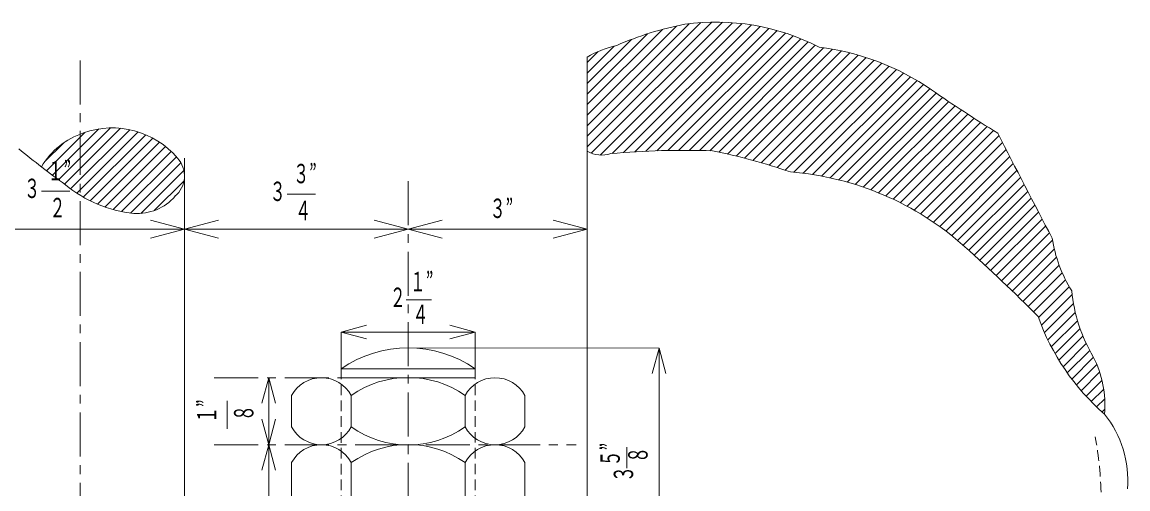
# Model space of a CAD drawing. Units: millimetres, scale not verified. Extents: x -6153 to 6153, y -4352 to 4352.
# Drawn here: x 2140 to 4023, y -1518 to -722 of the extents above; entities that cross this region are included whole.
import ezdxf
from ezdxf.enums import TextEntityAlignment as Align

# ---------------------------------------------------------------- set-up
doc = ezdxf.new("R2010")
doc.units = ezdxf.units.MM
doc.header["$LTSCALE"] = 15
doc.linetypes.add('CHAIN1', pattern=[8, 5, -1, 1, -1])
doc.linetypes.add('DASHED1', pattern=[1.8, 1.2, -0.6])
for name, color, linetype, lineweight in [('0-0_0', 3, 'Continuous', 18), ('0-1_芯', 4, 'CHAIN1', 18), ('0-2_寸法', 2, 'Continuous', 18)]:
    doc.layers.add(name, color=color, linetype=linetype, lineweight=lineweight)
doc.styles.add('ＭＳ ゴシック', font='')
doc.styles.get('ＭＳ ゴシック').set_extended_font_data('MS Gothic')

msp = doc.modelspace()

# ---------------------------------------------------------------- linework, layer by layer
at = {"layer": '0-0_0'}
for p, q in [((3102.49, -934.91), (3315.02, -722.38)), ((3102.49, -916.95), (3296.23, -723.21)), ((3102.49, -898.99), (3276.37, -725.11)), ((3102.49, -881.03), (3254.52, -729)), ((3109.52, -945.84), (3332.91, -722.45)), ((3124.37, -948.95), (3350.01, -723.31)), ((3144.86, -946.42), (3366.42, -724.87)), ((3164.43, -944.81), (3382.2, -727.05)), ((3183.7, -943.5), (3397.41, -729.79)), ((3202.69, -942.48), (3412.1, -733.06)), ((3102.49, -863.07), (3230.85, -734.71)), ((3102.49, -845.11), (3205.45, -742.15)), ((3102.49, -827.15), (3177.75, -751.89)), ((3221.4, -941.72), (3426.31, -736.81)), ((3239.86, -941.23), (3440.07, -741.01)), ((3258.06, -940.98), (3453.41, -745.64)), ((3276.03, -940.98), (3466.34, -750.67)), ((3102.49, -809.18), (3148.46, -763.21)), ((3293.77, -941.2), (3478.89, -756.08)), ((3311.28, -941.64), (3491.07, -761.86)), ((3326.82, -944.07), (3504.85, -766.04)), ((3341.55, -947.29), (3520.37, -768.48)), ((3356.1, -950.71), (3535.4, -771.41)), ((3102.49, -791.22), (3121.15, -772.57)), ((3102.49, -781.89), (3102.49, -2103.29)), ((3370.47, -954.3), (3549.98, -774.79)), ((3384.67, -958.06), (3564.14, -778.59)), ((3398.69, -962), (3577.89, -782.8)), ((3412.55, -966.1), (3591.26, -787.39)), ((3426.24, -970.37), (3604.28, -792.33)), ((3439.78, -974.79), (3616.94, -797.63)), ((3454.2, -978.34), (3629.28, -803.25)), ((3470.43, -980.06), (3641.29, -809.2)), ((3486.21, -982.24), (3653, -815.46)), ((3501.55, -984.86), (3664.4, -822.02)), ((3516.49, -987.88), (3675.5, -828.87)), ((3531.05, -991.28), (3686.32, -836.01)), ((3545.25, -995.05), (3696.95, -843.34)), ((3559.1, -999.15), (3707.62, -850.64)), ((3572.63, -1003.59), (3718.33, -857.88)), ((3585.85, -1008.33), (3729.09, -865.08)), ((3598.76, -1013.38), (3739.9, -872.23)), ((3611.39, -1018.71), (3750.76, -879.34)), ((2202.15, -991.11), (2290.52, -902.74)), ((2212.5, -998.72), (2307.84, -903.38)), ((3623.73, -1024.33), (3761.66, -886.39)), ((3635.8, -1030.22), (3772.62, -893.4)), ((3647.61, -1036.37), (3783.62, -900.36)), ((2181.66, -975.68), (2246.86, -910.47)), ((2191.87, -983.43), (2270.76, -904.54)), ((2222.63, -1006.55), (2323.43, -905.75)), ((2233.22, -1013.92), (2337.68, -909.46)), ((2244.36, -1020.74), (2350.79, -914.31)), ((2256.09, -1026.97), (2362.92, -920.14)), ((3659.16, -1042.78), (3794.66, -907.28)), ((3670.45, -1049.45), (3804, -915.9)), ((2178.56, -960.82), (2211.32, -928.06)), ((2268.42, -1032.6), (2374.16, -926.86)), ((2281.42, -1037.56), (2384.57, -934.41)), ((3681.5, -1056.36), (3810.05, -927.81)), ((3692.31, -1063.51), (3816.12, -939.7)), ((2295.13, -1041.81), (2394.17, -942.77)), ((2309.64, -1045.26), (2402.99, -951.91)), ((2416.69, -954.49), (2416.69, -1595.29)), ((3702.88, -1070.91), (3822.19, -951.59)), ((2325.05, -1047.82), (2410.73, -962.13)), ((2342.37, -1048.45), (2415.7, -975.12)), ((3713.21, -1078.54), (3828.28, -963.46)), ((3723.3, -1086.4), (3834.37, -975.33)), ((2365.14, -1043.64), (2415.95, -992.83)), ((3733.17, -1094.49), (3840.48, -987.18)), ((3742.81, -1102.82), (3846.59, -999.03)), ((3752.26, -1111.32), (3852.72, -1010.86)), ((3761.67, -1119.87), (3858.85, -1022.69)), ((3771.05, -1128.46), (3865, -1034.51)), ((3780.38, -1137.09), (3871.15, -1046.31)), ((3789.68, -1145.75), (3877.32, -1058.11)), ((3798.93, -1154.45), (3883.49, -1069.89)), ((3808.15, -1163.2), (3889.68, -1081.67)), ((3817.33, -1171.98), (3894.99, -1094.32)), ((3826.47, -1180.8), (3898.05, -1109.22)), ((3835.58, -1189.65), (3901.88, -1123.35)), ((3844.64, -1198.55), (3906.4, -1136.79)), ((3853.67, -1207.48), (3911.55, -1149.6)), ((3862.65, -1216.46), (3917.28, -1161.83)), ((3871.13, -1225.94), (3923.57, -1173.5)), ((3876.05, -1238.99), (3928.46, -1186.58)), ((3881.33, -1251.66), (3930.71, -1202.28)), ((3886.98, -1263.97), (3933.75, -1217.2)), ((3892.98, -1275.93), (3937.5, -1231.41)), ((3899.31, -1287.56), (3941.89, -1244.99)), ((3905.96, -1298.87), (3946.86, -1257.97)), ((3912.94, -1309.86), (3952.39, -1270.41)), ((3920.22, -1320.54), (3958.43, -1282.33)), ((3927.8, -1330.91), (3964.91, -1293.81)), ((2683.39, -1313.35), (2911.99, -1313.35)), ((3935.69, -1340.99), (3970.49, -1306.19)), ((2683.39, -1328.59), (2911.99, -1328.59)), ((3943.87, -1350.77), (3975.28, -1319.36)), ((3952.35, -1360.25), (3979.2, -1333.4)), ((3961.11, -1369.45), (3982.11, -1348.45)), ((2599.06, -1359.07), (2599.06, -1412.41)), ((2700.66, -1359.07), (2700.66, -1412.41)), ((2894.72, -1359.07), (2894.72, -1412.41)), ((2996.32, -1359.07), (2996.32, -1412.41)), ((3970.17, -1378.35), (3983.84, -1364.68)), ((3979.52, -1386.96), (3984.09, -1382.39)), ((2599.06, -1473.37), (2599.06, -1646.09)), ((2700.66, -1473.37), (2700.66, -1646.09)), ((2894.72, -1473.37), (2894.72, -1646.09)), ((2996.32, -1473.37), (2996.32, -1646.09))]:
    msp.add_line(p, q, dxfattribs=at)
at = {"layer": '0-0_0', "color": 1, "linetype": 'DASHED1'}
for p, q in [((2683.39, -1313.38), (2683.39, -1646.09)), ((2911.99, -1313.35), (2911.99, -1646.09))]:
    msp.add_line(p, q, dxfattribs=at)
at = {"layer": '0-0_0'}
for centre, radius, start, end in [((3365.98, -1243.07), 526.01, 100.64316, 113.8849), ((3322.4, -1101.74), 379.43, 62.53131, 98.11686), ((3195.05, -943.76), 186.46, 103.03363, 119.76081), ((3446.63, -1187.36), 425.32, 55.27359, 83.14097), ((5143.52, 1260.85), 2553.47, 235.27359, 238.30373), ((2293.81, -1048.43), 145.73, 40.31104, 109.56828), ((2286.9, -1036.4), 132.1, 108.49409, 149.40146), ((15758.88, 5158.23), 13409.49, 206.9147, 207.77501), ((3203.76, 360.16), 1682.02, 230.53066, 233.94964), ((3267.6, -2320.16), 1379.21, 87.99891, 95.20105), ((2371.43, -984.61), 45.27, 310.07181, 42.26937), ((3127.18, -898.55), 50.48, 240.71961, 287.75398), ((3115.12, -1945.37), 1023.44, 70.96531, 78.69402), ((3409.33, -1479.18), 502.85, 48.03939, 85.48642), ((2353.15, -830.33), 219.29, 230.58282, 264.03298), ((2336.45, -964.02), 84.64, 265.87019, 319.26245), ((4133.07, -1053.11), 241.63, 188.92484, 211.86199), ((1756.8, -3317.04), 2974.41, 44.7108, 48.03939), ((4191.09, -1156.93), 264.3, 185.15146, 210.99072), ((4240.45, -1094.34), 392.06, 199.38344, 229.07792), ((2797.71, -1479.19), 201.41, 55.4307, 124.58461), ((3798.66, -1376.18), 185.54, 355.54695, 26.62748), ((2649.86, -1386.16), 57.57, 28.07249, 151.92751), ((2797.69, -1496), 167.82, 54.67955, 125.32045), ((2945.52, -1386.16), 57.57, 28.07249, 151.92751), ((3841.22, -1504.14), 182.15, 355.57074, 38.57006), ((2649.86, -1385.31), 57.57, 208.07249, 331.92751), ((2797.69, -1275.47), 167.82, 234.67955, 305.32045), ((2945.52, -1385.31), 57.57, 208.07249, 331.92751), ((2649.86, -1500.46), 57.57, 28.07249, 151.92751), ((2797.69, -1610.3), 167.82, 54.67955, 125.32045), ((2945.52, -1500.46), 57.57, 28.07249, 151.92751)]:
    msp.add_arc(centre, radius, start, end, dxfattribs=at)
at = {"layer": '0-0_0', "color": 1, "linetype": 'DASHED1'}
msp.add_arc((3329.66, -1543.97), 648.43, 352.21839, 10.17249, dxfattribs=at)
at = {"layer": '0-1_芯'}
for p, q in [((2238.89, -787.87), (2238.89, -4090.28)), ((2797.69, -993.74), (2797.69, -4090.28)), ((2467.49, -1328.59), (2683.39, -1328.59)), ((2467.49, -1442.89), (3083.89, -1442.89))]:
    msp.add_line(p, q, dxfattribs=at)
at = {"layer": '0-2_寸法'}
for p, q in [((2173.39, -1010.33), (2221.48, -1010.33)), ((2591.69, -1015.41), (2639.78, -1015.41)), ((2416.69, -1075.3), (2358.74, -1059.77)), ((2416.69, -1075.3), (2474.65, -1059.77)), ((2797.69, -1075.3), (2739.74, -1059.77)), ((2797.69, -1075.3), (2855.65, -1059.77)), ((3102.49, -1075.3), (3044.54, -1059.77)), ((2416.69, -1075.3), (2358.74, -1090.83)), ((2416.69, -1075.3), (2474.65, -1090.83)), ((2797.69, -1075.3), (2739.74, -1090.83)), ((2797.69, -1075.3), (2855.65, -1090.83)), ((3102.49, -1075.3), (3044.54, -1090.83)), ((2794.54, -1195.98), (2837.28, -1195.98)), ((2683.39, -1250.92), (2726.86, -1239.27)), ((2911.99, -1250.92), (2868.53, -1239.27)), ((2683.39, -1250.92), (2683.44, -1313.35)), ((2683.39, -1250.92), (2911.99, -1250.92)), ((2683.39, -1250.92), (2726.86, -1262.56)), ((2911.99, -1250.92), (2868.53, -1262.56)), ((2911.99, -1250.92), (2911.99, -1313.35)), ((2797.69, -1277.79), (3224.96, -1278.07)), ((3224.96, -1278.07), (3213.31, -1321.54)), ((3224.96, -1278.07), (3224.96, -1646.37)), ((3224.96, -1278.07), (3236.61, -1321.54)), ((2560.19, -1328.59), (2548.55, -1372.05)), ((2560.19, -1442.89), (2560.19, -1328.59)), ((2560.19, -1328.59), (2571.84, -1372.05)), ((2489.44, -1416.03), (2489.44, -1367.94)), ((2560.19, -1442.89), (2548.55, -1399.42)), ((2560.19, -1442.89), (2571.84, -1399.42)), ((2560.19, -1442.89), (2548.55, -1486.35)), ((2560.19, -1646.09), (2560.19, -1442.89)), ((2560.19, -1442.89), (2571.84, -1486.35)), ((3170.01, -1482.95), (3170.01, -1446.88))]:
    msp.add_line(p, q, dxfattribs=at)
msp.add_lwpolyline([(2061.09, -1075.3), (2416.69, -1075.3), (2797.69, -1075.3), (3102.49, -1075.3)], dxfattribs=at)

# ---------------------------------------------------------------- texts
at = {"layer": '0-2_寸法', "style": 'ＭＳ ゴシック', "width": 0.6}
for s, p in [('１”', (2183.68, -1001.9)), ('３”', (2601.98, -1006.98)), ('３', (2143.64, -1032.17)), ('３', (2561.94, -1037.25)), ('２', (2187.03, -1064.93)), ('４', (2605.34, -1070.01)), ('３”', (2936.6, -1066.21)), ('１”', (2800.68, -1190.99)), ('２', (2766.59, -1217.9)), ('４', (2805.17, -1247.02))]:
    msp.add_text(s, height=32.99, dxfattribs=at).set_placement(p, align=Align.BOTTOM_LEFT)
for s, p in [('１”', (2481.01, -1405.74)), ('８', (2544.04, -1402.39)), ('５”', (3168.04, -1479.63)), ('８', (3215.31, -1473.74)), ('３', (3190.74, -1506.29))]:
    msp.add_text(s, height=32.99, rotation=90, dxfattribs=at).set_placement(p, align=Align.BOTTOM_LEFT)

doc.saveas('drawing.dxf')
